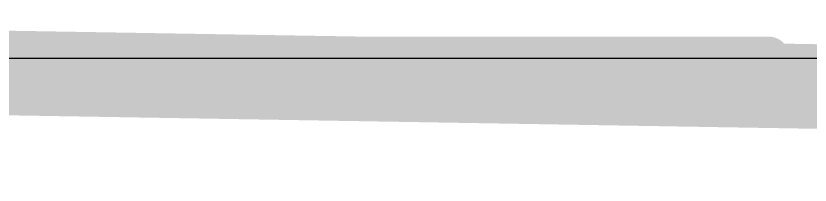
# Model space of a CAD drawing. Extents: x -8.1 to 34.1, y -5.3 to 30.7.
# Drawn here: x 5.231 to 7.619, y 17.399 to 17.907 of the extents above; entities that cross this region are included whole.
import ezdxf

# ---------------------------------------------------------------- set-up
doc = ezdxf.new("R2010")
doc.units = 0
for name, color, linetype in [('1', 12, 'CONTINUOUS'), ('16', 132, 'CONTINUOUS'), ('20', 53, 'CONTINUOUS'), ('47', 253, 'CONTINUOUS')]:
    doc.layers.add(name, color=color, linetype=linetype)

msp = doc.modelspace()

# ---------------------------------------------------------------- linework, layer by layer
at = {"layer": '1', "const_width": 0.254}
msp.add_lwpolyline([(2.54, 17.78), (17.78, 17.526)], dxfattribs=at)
at = {"layer": '16', "const_width": 0.254}
msp.add_lwpolyline([(2.54, 17.78), (17.78, 17.526)], dxfattribs=at)
at = {"layer": '20'}
msp.add_line((2.54, 17.78), (17.78, 17.78), dxfattribs=at)
at = {"layer": '47', "const_width": 0.13}
msp.add_lwpolyline([(7.493, 17.78), (-5.506, 17.78)], dxfattribs=at)
at = {"layer": '47', "const_width": 0.065}
msp.add_lwpolyline([(7.493, 17.7475, 1), (7.493, 17.8125)], format="xyb", dxfattribs=at)

doc.saveas('drawing.dxf')
